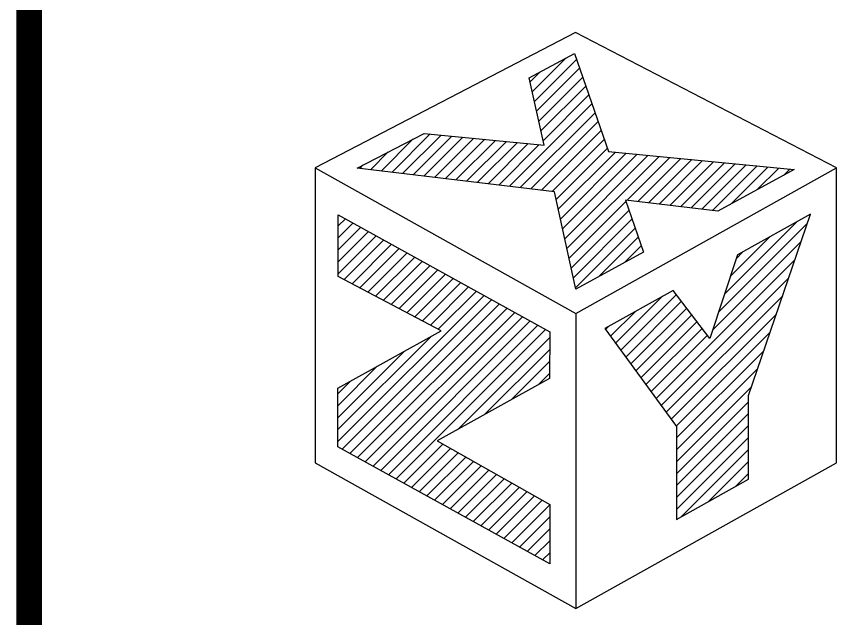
# Model space of a CAD drawing. Extents: x -266287 to 275962, y -324567 to 363765.
# Drawn here: x -82279 to -76123, y 101208 to 105730 of the extents above; entities that cross this region are included whole.
import ezdxf

# ---------------------------------------------------------------- set-up
doc = ezdxf.new("R2010")
doc.units = 0
doc.header["$LTSCALE"] = 1000
doc.layers.get('0').update_dxf_attribs({"linetype": 'CONTINUOUS'})
doc.layers.add('0-TK', color=4, linetype='CONTINUOUS')

msp = doc.modelspace()

# ---------------------------------------------------------------- hatches: boundary and pattern name
h = msp.add_hatch()
h.set_pattern_fill('ANSI31', color=256, scale=40, style=0)
h.set_pattern_definition([(45, (-250422.49, -1564.313), (-44.90128, 44.90128), [])])
h.paths.add_polyline_path([(-79863.53452, 104240.52313), (-79863.53452, 103777.12333), (-79090.55844, 103368.36275), (-79867.32412, 102938.89715), (-79867.32412, 102498.82065), (-78276.86134, 101619.14997), (-78276.86134, 102064.39411), (-79121.25424, 102542.26331), (-78277.34365, 103010.96855), (-78276.31012, 103361.95488)])
h.paths.add_polyline_path([(-77324.39579, 102650.40485), (-77324.39579, 101951.94434), (-76783.6536, 102253.62521), (-76783.6536, 102882.63874), (-76318.18675, 104245.00175), (-76867.64503, 103939.80074), (-77073.55839, 103311.41533), (-77349.02822, 103672.84029), (-77861.86514, 103385.72604)])
h.paths.add_polyline_path([(-77573.37284, 103959.57559), (-77708.76509, 104350.21497), (-77014.37165, 104267.53268), (-76442.07239, 104579.27937), (-77835.51016, 104715.9463), (-78090.48167, 105451.64644), (-78430.4437, 105269.64205), (-78318.85705, 104763.35082), (-79219.99068, 104851.75197), (-79722.66456, 104590.02806), (-78241.79027, 104413.67363), (-78080.6287, 103682.41766)])

# ---------------------------------------------------------------- linework, layer by layer
for points in [[(-78083.52258, 105608.01933), (-80037.71854, 104591.75061), (-78080.4909, 103498.51846), (-76123.19435, 104591.75061), (-78083.52258, 105608.01933)], [(-79722.66456, 104590.02806), (-79219.99068, 104851.75197), (-78318.85705, 104763.35082), (-78430.4437, 105269.64205), (-78090.48167, 105451.64644), (-77835.51016, 104715.9463), (-76442.07239, 104579.27937), (-77014.37165, 104267.53268), (-77708.76509, 104350.21497), (-77573.37284, 103959.57559), (-78080.6287, 103682.41766), (-78241.79027, 104413.67363), (-79722.66456, 104590.02806)], [(-80037.71854, 104591.75061), (-80037.71854, 102376.93318), (-78080.4909, 101282.63305), (-76123.19435, 102376.93318), (-76123.19435, 104591.75061)], [(-79863.53452, 103777.12333), (-79863.53452, 104240.52313), (-78276.31012, 103361.95488), (-78277.34365, 103010.96855), (-79121.25424, 102542.26331), (-78276.86134, 102064.39411), (-78276.86134, 101619.14997), (-79867.32412, 102498.82065), (-79867.32412, 102938.89715), (-79090.55844, 103368.36275), (-79863.53452, 103777.12333)], [(-77861.86514, 103385.72604), (-77324.39579, 102650.40485), (-77324.39579, 101951.94434), (-76783.6536, 102253.62521), (-76783.6536, 102882.63874), (-76318.18675, 104245.00175), (-76867.64503, 103939.80074), (-77073.55839, 103311.41533), (-77349.02822, 103672.84029), (-77861.86514, 103385.72604)], [(-78080.4909, 103498.51846), (-78080.4909, 101282.63305)]]:
    msp.add_lwpolyline(points)
at = {"layer": '0-TK', "const_width": 191.9817}
msp.add_lwpolyline([(-82183.49798, 28433.30504), (-82183.49798, 108433.30504)], dxfattribs=at)

doc.saveas('drawing.dxf')
